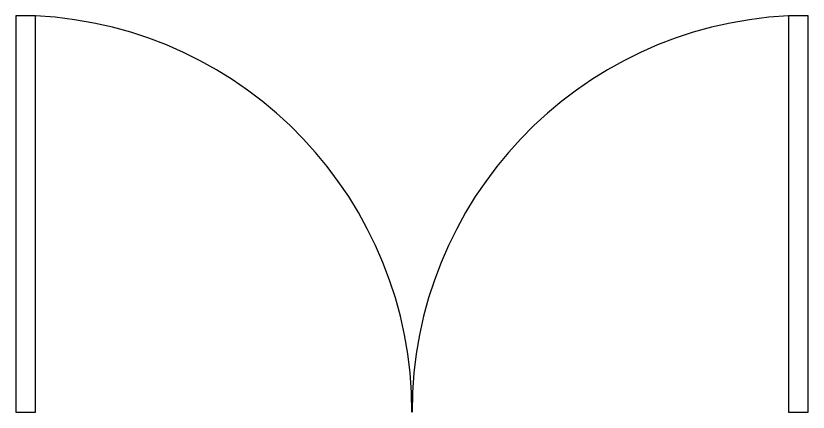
# Model space of a CAD drawing. Header units: millimetres. Extents: x -2460 to 1915, y -15 to 2310.
# Drawn here: x -1160 to -960, y 2210 to 2310 of the extents above; entities that cross this region are included whole.
import ezdxf

# ---------------------------------------------------------------- set-up
doc = ezdxf.new("R2010")
doc.units = ezdxf.units.MM

msp = doc.modelspace()

# ---------------------------------------------------------------- linework, layer by layer
for p, q in [((-1160, 2310), (-1160, 2210)), ((-1155, 2310), (-1160, 2310)), ((-1155, 2210), (-1155, 2310)), ((-960, 2310), (-965, 2310)), ((-965, 2310), (-965, 2210)), ((-960, 2210), (-960, 2310)), ((-1160, 2210), (-1155, 2210)), ((-965, 2210), (-960, 2210))]:
    msp.add_line(p, q)
for centre, start, end in [((-1160, 2210.125), 359.92838, 87.13402), ((-960, 2210.125), 92.86598, 180.07162)]:
    msp.add_arc(centre, 100, start, end)

doc.saveas('drawing.dxf')
